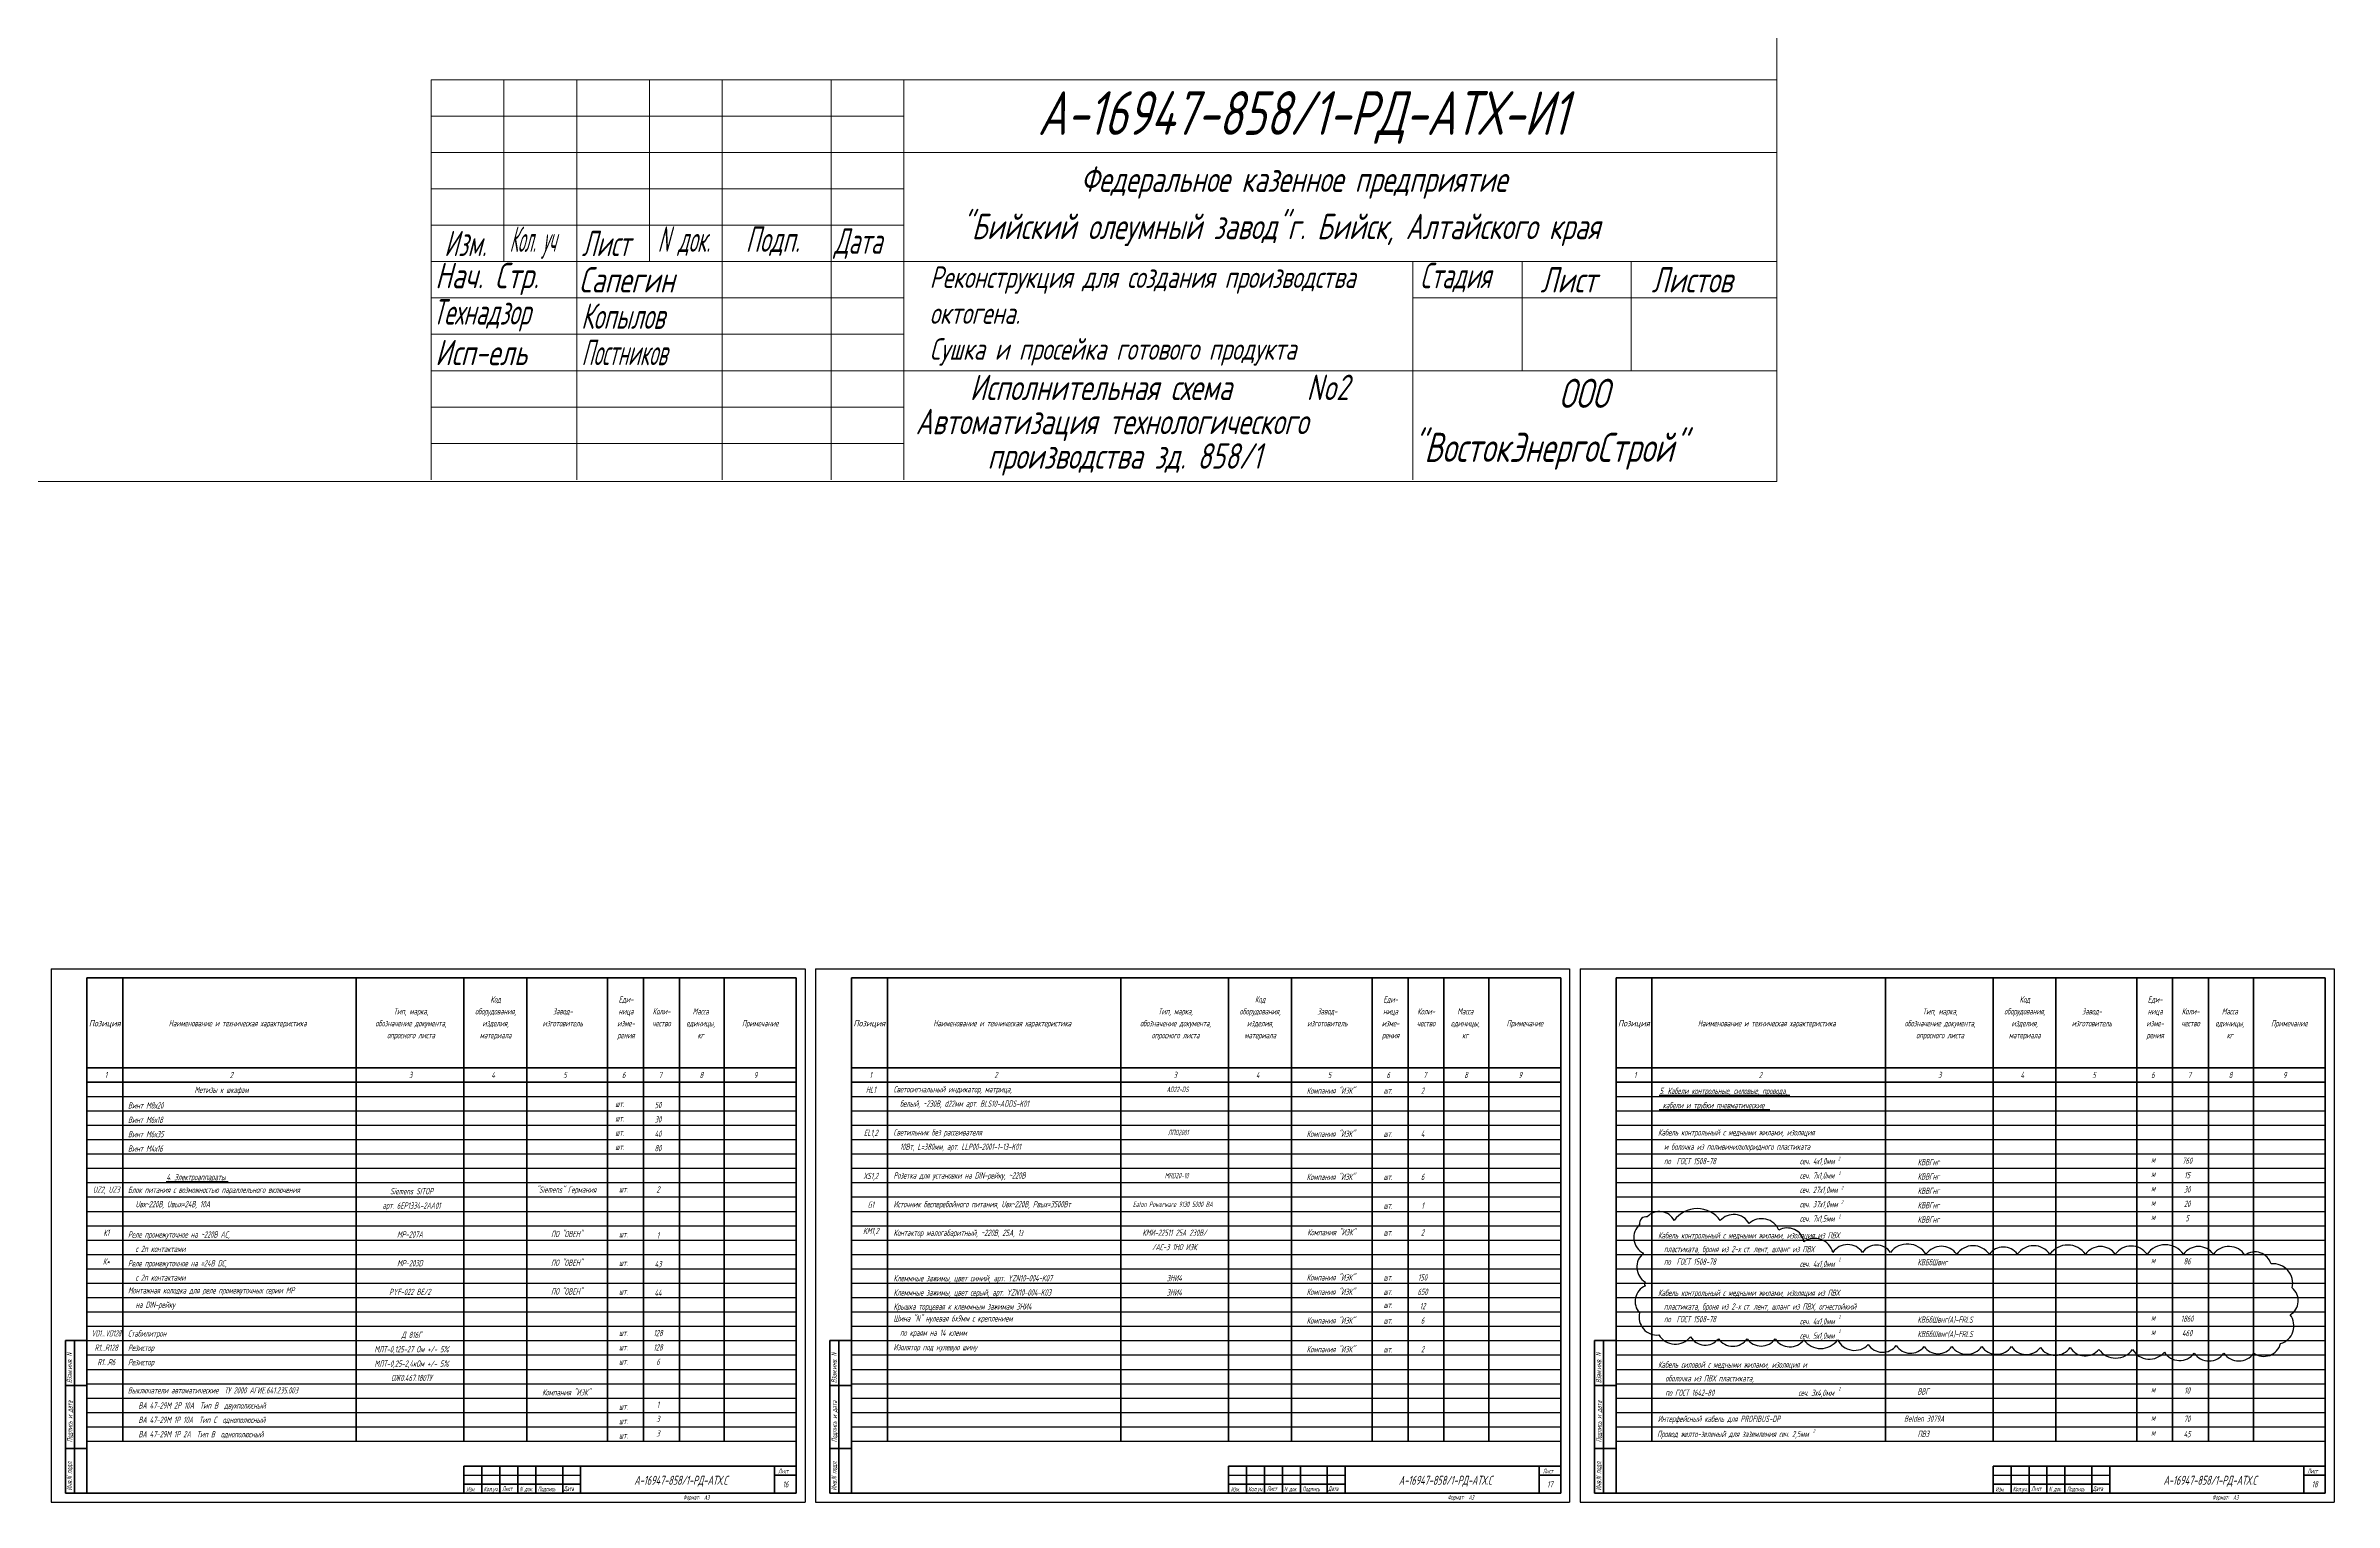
# Model space of a CAD drawing. Header units: millimetres. Extents: x -680 to 9204, y -4430 to 7779.
# Drawn here: x 6209 to 7483, y -3980 to -3169 of the extents above; entities that cross this region are included whole.
import ezdxf
from ezdxf.enums import TextEntityAlignment as Align

# ---------------------------------------------------------------- set-up
doc = ezdxf.new("R2010")
doc.units = ezdxf.units.MM
doc.layers.get('Defpoints').update_dxf_attribs({"color": 33})
for name, color, linetype, lineweight in [('ИИ_ОФОРМЛЕНИЕ_025', 7, 'Continuous', 25), ('Обводка', 6, 'Continuous', 25), ('Рамка толстая', 7, 'Continuous', 60), ('Текст_КИП', 2, 'Continuous', 25)]:
    doc.layers.add(name, color=color, linetype=linetype, lineweight=lineweight)
doc.styles.add('Simplex', font='simplex.shx', dxfattribs={"width": 0.7, "oblique": 15})
doc.styles.get("Standard").update_dxf_attribs({"font": 'arial.ttf'})

msp = doc.modelspace()

# ---------------------------------------------------------------- linework, layer by layer
at = {"color": 18, "lineweight": 20, "true_color": 0x000000}
for p, q in [((6423.614, -3187.937), (7172.864, -3187.937)), ((6423.614, -3187.937), (6423.614, -3410.687)), ((6464.114, -3187.937), (6464.114, -3289.187)), ((6504.614, -3187.937), (6504.614, -3410.687)), ((6545.114, -3187.937), (6545.114, -3289.187)), ((6585.614, -3187.937), (6585.614, -3410.687)), ((6646.364, -3187.937), (6646.364, -3410.687)), ((6686.864, -3187.937), (6686.864, -3410.687)), ((6423.614, -3208.187), (6686.864, -3208.187)), ((6423.614, -3228.437), (6686.864, -3228.437)), ((6686.864, -3228.437), (7172.864, -3228.437)), ((6423.614, -3248.687), (6686.864, -3248.687)), ((6423.614, -3268.937), (6686.864, -3268.937)), ((6423.614, -3289.187), (7172.864, -3289.187)), ((6970.364, -3289.187), (6970.364, -3410.687)), ((7031.114, -3289.187), (7031.114, -3349.937)), ((7091.864, -3289.187), (7091.864, -3349.937)), ((6423.614, -3309.437), (6686.864, -3309.437)), ((6970.364, -3309.437), (7172.864, -3309.437)), ((6423.614, -3329.687), (6686.864, -3329.687)), ((6423.614, -3349.937), (6686.864, -3349.937)), ((6686.864, -3349.937), (7172.864, -3349.937)), ((6423.614, -3370.187), (6686.864, -3370.187)), ((6423.614, -3390.437), (6686.864, -3390.437))]:
    msp.add_line(p, q, dxfattribs=at)
at = {"lineweight": 60}
for p, q in [((6231.816, -3975.152), (6231.816, -3688.152)), ((6231.816, -3688.152), (6626.816, -3688.152)), ((6251.816, -3688.152), (6251.816, -3946.152)), ((6381.816, -3688.152), (6381.816, -3946.152)), ((6441.816, -3688.152), (6441.816, -3946.152)), ((6476.816, -3688.152), (6476.816, -3946.152)), ((6521.816, -3688.152), (6521.816, -3946.152)), ((6541.816, -3688.152), (6541.816, -3946.152)), ((6561.816, -3688.152), (6561.816, -3946.152)), ((6586.816, -3688.152), (6586.816, -3946.152)), ((6626.816, -3688.152), (6626.816, -3975.152)), ((6657.647, -3975.152), (6657.647, -3688.152)), ((6657.647, -3688.152), (7052.647, -3688.152)), ((6677.647, -3688.152), (6677.647, -3946.152)), ((6807.647, -3688.152), (6807.647, -3946.152)), ((6867.647, -3688.152), (6867.647, -3946.152)), ((6902.647, -3688.152), (6902.647, -3946.152)), ((6947.647, -3688.152), (6947.647, -3946.152)), ((6967.647, -3688.152), (6967.647, -3946.152)), ((6987.647, -3688.152), (6987.647, -3946.152)), ((7012.647, -3688.152), (7012.647, -3946.152)), ((7052.647, -3688.152), (7052.647, -3975.152)), ((7083.478, -3975.152), (7083.478, -3688.152)), ((7083.478, -3688.152), (7478.478, -3688.152)), ((7103.478, -3688.152), (7103.478, -3946.152)), ((7233.478, -3688.152), (7233.478, -3946.152)), ((7293.478, -3688.152), (7293.478, -3946.152)), ((7328.478, -3688.152), (7328.478, -3946.152)), ((7373.478, -3688.152), (7373.478, -3946.152)), ((7393.478, -3688.152), (7393.478, -3946.152)), ((7413.478, -3688.152), (7413.478, -3946.152)), ((7438.478, -3688.152), (7438.478, -3946.152)), ((7478.478, -3688.152), (7478.478, -3975.152)), ((6231.816, -3738.152), (6626.816, -3738.152)), ((6231.816, -3746.152), (6626.816, -3746.152)), ((6657.647, -3738.152), (7052.647, -3738.152)), ((6657.647, -3746.152), (7052.647, -3746.152)), ((7083.478, -3738.152), (7478.478, -3738.152)), ((7083.478, -3746.152), (7478.478, -3746.152)), ((6219.816, -3975.152), (6219.816, -3890.152)), ((6219.816, -3890.152), (6231.816, -3890.152)), ((6224.816, -3975.152), (6224.816, -3890.152)), ((6645.647, -3975.152), (6645.647, -3890.152)), ((6645.647, -3890.152), (6657.647, -3890.152)), ((6650.647, -3975.152), (6650.647, -3890.152)), ((7071.478, -3975.152), (7071.478, -3890.152)), ((7071.478, -3890.152), (7083.478, -3890.152)), ((7076.478, -3975.152), (7076.478, -3890.152)), ((6231.816, -3915.152), (6219.816, -3915.152)), ((6657.647, -3915.152), (6645.647, -3915.152)), ((7083.478, -3915.152), (7071.478, -3915.152)), ((6231.816, -3950.152), (6219.816, -3950.152)), ((6657.647, -3950.152), (6645.647, -3950.152)), ((7083.478, -3950.152), (7071.478, -3950.152)), ((6231.816, -3975.152), (6219.816, -3975.152)), ((6626.816, -3975.152), (6231.816, -3975.152)), ((6657.647, -3975.152), (6645.647, -3975.152)), ((7052.647, -3975.152), (6657.647, -3975.152)), ((7083.478, -3975.152), (7071.478, -3975.152)), ((7478.478, -3975.152), (7083.478, -3975.152))]:
    msp.add_line(p, q, dxfattribs=at)
at = {"lineweight": 50}
for p, q in [((6626.816, -3960.152), (6441.816, -3960.152)), ((6441.816, -3960.152), (6441.816, -3975.152)), ((6451.816, -3975.152), (6451.816, -3960.152)), ((6461.816, -3975.152), (6461.816, -3960.152)), ((6471.816, -3975.152), (6471.816, -3960.152)), ((6481.816, -3975.152), (6481.816, -3960.152)), ((6496.816, -3975.152), (6496.816, -3960.152)), ((6506.816, -3975.152), (6506.816, -3960.152)), ((6614.816, -3975.152), (6614.816, -3960.152)), ((7052.647, -3960.152), (6867.647, -3960.152)), ((6867.647, -3960.152), (6867.647, -3975.152)), ((6877.647, -3975.152), (6877.647, -3960.152)), ((6887.647, -3975.152), (6887.647, -3960.152)), ((6897.647, -3975.152), (6897.647, -3960.152)), ((6907.647, -3975.152), (6907.647, -3960.152)), ((6922.647, -3975.152), (6922.647, -3960.152)), ((6932.647, -3975.152), (6932.647, -3960.152)), ((7040.647, -3975.152), (7040.647, -3960.152)), ((7478.478, -3960.152), (7293.478, -3960.152)), ((7293.478, -3960.152), (7293.478, -3975.152)), ((7303.478, -3975.152), (7303.478, -3960.152)), ((7313.478, -3975.152), (7313.478, -3960.152)), ((7323.478, -3975.152), (7323.478, -3960.152)), ((7333.478, -3975.152), (7333.478, -3960.152)), ((7348.478, -3975.152), (7348.478, -3960.152)), ((7358.478, -3975.152), (7358.478, -3960.152)), ((7466.478, -3975.152), (7466.478, -3960.152)), ((6441.816, -3970.152), (6506.816, -3970.152)), ((6614.816, -3965.152), (6626.816, -3965.152)), ((6867.647, -3970.152), (6932.647, -3970.152)), ((7040.647, -3965.152), (7052.647, -3965.152)), ((7293.478, -3970.152), (7358.478, -3970.152)), ((7466.478, -3965.152), (7478.478, -3965.152))]:
    msp.add_line(p, q, dxfattribs=at)
at = {"lineweight": -3}
for p, q in [((6441.816, -3965.152), (6506.816, -3965.152)), ((6867.647, -3965.152), (6932.647, -3965.152)), ((7293.478, -3965.152), (7358.478, -3965.152))]:
    msp.add_line(p, q, dxfattribs=at)
at = {"layer": 'Defpoints'}
for p, q in [((6211.816, -3683.152), (6631.816, -3683.152)), ((6211.816, -3683.152), (6211.816, -3980.124)), ((6631.816, -3683.152), (6631.816, -3980.152)), ((6637.647, -3683.152), (7057.647, -3683.152)), ((6637.647, -3683.152), (6637.647, -3980.124)), ((7057.647, -3683.152), (7057.647, -3980.152)), ((7063.479, -3683.152), (7483.479, -3683.152)), ((7063.479, -3683.152), (7063.479, -3980.124)), ((7483.478, -3683.152), (7483.478, -3980.152)), ((6211.816, -3980.124), (6631.816, -3980.152)), ((6637.647, -3980.124), (7057.647, -3980.152)), ((7063.479, -3980.124), (7483.478, -3980.152))]:
    msp.add_line(p, q, dxfattribs=at)
msp.add_lwpolyline([(7115.855, -3823.324, 0.52056705), (7100.867, -3821.184, 0.52056705), (7100.867, -3821.184, 0.52056705), (7096.585, -3825.463, 0.52056705), (7098.726, -3841.511, 0.52056705), (7098.726, -3841.511, 0.52056705), (7099.797, -3857.559, 0.52056705), (7099.797, -3857.559, 0.52056705), (7099.797, -3859.699, 0.52056705), (7096.585, -3874.677, 0.52056705), (7096.585, -3874.677, 0.52056705), (7107.291, -3886.98, 0.52056705), (7107.291, -3886.98, 0.52056705), (7124.955, -3888.05, 0.52056705), (7124.955, -3888.05, 0.52056705), (7140.479, -3889.12, 0.52056705), (7140.479, -3889.12, 0.52056705), (7156.538, -3889.12, 0.52056705), (7156.538, -3889.12, 0.52056705), (7172.061, -3889.12, 0.52056705), (7172.061, -3889.12, 0.52056705), (7188.12, -3889.655, 0.52056705), (7188.12, -3889.655, 0.52056705), (7206.855, -3889.655, 0.52056705), (7206.855, -3889.655, 0.52056705), (7223.984, -3892.329, 0.52056705), (7223.984, -3892.329, 0.52056705), (7239.508, -3892.864, 0.52056705), (7239.508, -3892.864, 0.52056705), (7255.031, -3893.399, 0.52056705), (7255.031, -3893.399, 0.52056705), (7270.555, -3893.399, 0.52056705), (7270.555, -3893.399, 0.52056705), (7287.149, -3893.399, 0.52056705), (7287.149, -3893.399, 0.52056705), (7303.743, -3893.399, 0.52056705), (7303.743, -3893.399, 0.52056705), (7319.802, -3893.934, 0.52056705), (7319.802, -3893.934, 0.52056705), (7336.396, -3893.934, 0.52056705), (7336.396, -3893.934, 0.52056705), (7352.455, -3895.004, 0.52056705), (7352.455, -3895.004, 0.52056705), (7371.19, -3895.004, 0.52056705), (7371.19, -3895.004, 0.52056705), (7388.854, -3896.609, 0.52056705), (7388.854, -3896.609, 0.52056705), (7405.448, -3897.144, 0.52056705), (7405.448, -3897.144, 0.52056705), (7422.043, -3897.144, 0.52056705), (7422.043, -3897.144, 0.52056705), (7438.637, -3897.144, 0.52056705), (7438.637, -3897.144, 0.52056705), (7453.625, -3891.794, 0.52056705), (7453.625, -3891.794, 0.52056705), (7458.978, -3875.746, 0.52056705), (7458.978, -3875.746, 0.52056705), (7460.048, -3860.768, 0.52056705), (7460.048, -3860.768, 0.52056705), (7448.272, -3847.395, 0.52056705), (7448.272, -3847.395, 0.52056705), (7433.819, -3842.581, 0.52056705), (7433.819, -3842.581, 0.52056705), (7416.154, -3842.046, 0.52056705), (7416.154, -3842.046, 0.52056705), (7399.56, -3842.046, 0.52056705), (7399.56, -3842.046, 0.52056705), (7379.219, -3842.046, 0.52056705), (7379.219, -3842.046, 0.52056705), (7361.555, -3842.046, 0.52056705), (7361.555, -3842.046, 0.52056705), (7344.96, -3842.046, 0.52056705), (7344.96, -3842.046, 0.52056705), (7325.155, -3842.046, 0.52056705), (7325.155, -3842.046, 0.52056705), (7306.955, -3842.046, 0.52056705), (7306.955, -3842.046, 0.52056705), (7291.431, -3842.046, 0.52056705), (7291.431, -3842.046, 0.52056705), (7273.231, -3842.046, 0.52056705), (7273.231, -3842.046, 0.52056705), (7256.102, -3842.046, 0.52056705), (7256.102, -3842.046, 0.52056705), (7236.296, -3840.976, 0.52056705), (7236.296, -3840.976, 0.52056705), (7220.773, -3840.976, 0.52056705), (7220.773, -3840.976, 0.52056705), (7204.179, -3840.976, 0.52056705), (7204.179, -3840.976, 0.52056705), (7188.12, -3835.092, 0.52056705), (7188.12, -3835.092, 0.52056705), (7174.202, -3828.673, 0.52056705), (7174.202, -3828.673, 0.52056705), (7157.608, -3824.928, 0.52056705), (7157.608, -3824.928, 0.52056705), (7141.549, -3823.324, 0.52056705), (7141.549, -3823.324, 0.52056705)], format="xyb", close=True, dxfattribs=at)
at = {"layer": 'Обводка', "color": 155}
for p, q in [((6231.816, -3754.152), (6626.816, -3754.152)), ((6657.647, -3754.152), (7052.647, -3754.152)), ((7083.478, -3754.152), (7478.478, -3754.152)), ((6231.816, -3762.152), (6626.816, -3762.152)), ((6231.816, -3770.152), (6626.816, -3770.152)), ((6657.647, -3762.152), (7052.647, -3762.152)), ((6657.647, -3770.152), (7052.647, -3770.152)), ((7083.478, -3762.152), (7478.478, -3762.152)), ((7083.478, -3770.152), (7478.478, -3770.152)), ((6231.816, -3778.152), (6626.816, -3778.152)), ((6657.647, -3778.152), (7052.647, -3778.152)), ((7083.478, -3778.152), (7478.478, -3778.152)), ((6231.816, -3786.152), (6626.816, -3786.152)), ((6231.816, -3794.152), (6626.816, -3794.152)), ((6657.647, -3786.152), (7052.647, -3786.152)), ((6657.647, -3794.152), (7052.647, -3794.152)), ((7083.478, -3786.152), (7478.478, -3786.152)), ((7083.478, -3794.152), (7478.478, -3794.152)), ((6231.816, -3802.152), (6626.816, -3802.152)), ((6231.816, -3810.152), (6626.816, -3810.152)), ((6657.647, -3802.152), (7052.647, -3802.152)), ((6657.647, -3810.152), (7052.647, -3810.152)), ((7083.478, -3802.152), (7478.478, -3802.152)), ((7083.478, -3810.152), (7478.478, -3810.152)), ((6231.816, -3818.152), (6626.816, -3818.152)), ((6657.647, -3818.152), (7052.647, -3818.152)), ((7083.478, -3818.152), (7478.478, -3818.152)), ((6231.816, -3826.152), (6626.816, -3826.152)), ((6231.816, -3834.152), (6626.816, -3834.152)), ((6657.647, -3826.152), (7052.647, -3826.152)), ((6657.647, -3834.152), (7052.647, -3834.152)), ((7083.478, -3826.152), (7478.478, -3826.152)), ((7083.478, -3834.152), (7478.478, -3834.152)), ((6231.816, -3842.152), (6626.816, -3842.152)), ((6657.647, -3842.152), (7052.647, -3842.152)), ((7083.478, -3842.152), (7478.478, -3842.152)), ((6231.816, -3850.152), (6626.816, -3850.152)), ((6231.816, -3858.152), (6626.816, -3858.152)), ((6657.647, -3850.152), (7052.647, -3850.152)), ((6657.647, -3858.152), (7052.647, -3858.152)), ((7083.478, -3850.152), (7478.478, -3850.152)), ((7083.478, -3858.152), (7478.478, -3858.152)), ((6231.816, -3866.152), (6626.816, -3866.152)), ((6231.816, -3874.152), (6626.816, -3874.152)), ((6657.647, -3866.152), (7052.647, -3866.152)), ((6657.647, -3874.152), (7052.647, -3874.152)), ((7083.478, -3866.152), (7478.478, -3866.152)), ((7083.478, -3874.152), (7478.478, -3874.152)), ((6231.816, -3882.152), (6626.816, -3882.152)), ((6657.647, -3882.152), (7052.647, -3882.152)), ((7083.478, -3882.152), (7478.478, -3882.152)), ((6231.816, -3890.152), (6626.816, -3890.152)), ((6231.816, -3898.152), (6626.816, -3898.152)), ((6657.647, -3890.152), (7052.647, -3890.152)), ((6657.647, -3898.152), (7052.647, -3898.152)), ((7083.478, -3890.152), (7478.478, -3890.152)), ((7083.478, -3898.152), (7478.478, -3898.152)), ((6231.816, -3906.152), (6626.816, -3906.152)), ((6657.647, -3906.152), (7052.647, -3906.152)), ((7083.478, -3906.152), (7478.478, -3906.152)), ((6231.816, -3914.152), (6626.816, -3914.152)), ((6231.816, -3922.152), (6626.816, -3922.152)), ((6657.647, -3914.152), (7052.647, -3914.152)), ((6657.647, -3922.152), (7052.647, -3922.152)), ((7083.478, -3914.152), (7478.478, -3914.152)), ((7083.478, -3922.152), (7478.478, -3922.152)), ((6231.816, -3930.152), (6626.816, -3930.152)), ((6231.816, -3938.152), (6626.816, -3938.152)), ((6657.647, -3930.152), (7052.647, -3930.152)), ((6657.647, -3938.152), (7052.647, -3938.152)), ((7083.478, -3930.152), (7478.478, -3930.152)), ((7083.478, -3938.152), (7478.478, -3938.152)), ((6231.816, -3946.152), (6626.816, -3946.152)), ((6231.816, -3946.152), (6626.816, -3946.152)), ((6657.647, -3946.152), (7052.647, -3946.152)), ((6657.647, -3946.152), (7052.647, -3946.152)), ((7083.478, -3946.152), (7478.478, -3946.152)), ((7083.478, -3946.152), (7478.478, -3946.152))]:
    msp.add_line(p, q, dxfattribs=at)
at = {"layer": 'Рамка толстая', "color": 18, "lineweight": 20, "true_color": 0x000000}
for p, q in [((7173.009, -2078.49), (7173.009, -3411.615)), ((7173.009, -3411.615), (6204.384, -3411.615))]:
    msp.add_line(p, q, dxfattribs=at)

# ---------------------------------------------------------------- texts
at = {"color": 18, "lineweight": 20, "true_color": 0x000000, "style": 'Simplex', "oblique": 15}
for s, height, width, p in [('А-16947-858/1-РД-АТХ-И1', 24.3, 0.7, (6761.368, -3218.601)), ('Федеральное казенное предприятие', 14.175, 0.7, (6785.214, -3250.374)), ('"Бийский олеумный завод"г. Бийск, Алтайского края', 14.175, 0.7, (6718.743, -3276.699)), ('Изм.', 14.175, 0.6, (6430.813, -3286.149)), ('Кол. уч', 14.175, 0.4, (6467.167, -3283.787)), ('Лист', 14.175, 0.6, (6507.488, -3286.149)), ('N', 14.175, 0.5, (6549.685, -3283.787)), ('док.', 14.175, 0.5, (6560.959, -3283.787)), ('Подп.', 14.175, 0.6, (6598.686, -3283.787)), ('Дата', 14.175, 0.6, (6647.889, -3284.799)), ('Нач. Стр.', 14.175, 0.7, (6425.774, -3304.037)), ('Сапегин', 14.175, 0.7, (6505.869, -3306.399)), ('Стадия', 14.175, 0.6, (6974.315, -3304.037)), ('Лист', 14.175, 0.7, (7041.407, -3306.399)), ('Листов', 14.175, 0.7, (7103.255, -3306.399)), ('Технадзор', 14.175, 0.6, (6424.424, -3324.287)), ('Копылов', 14.175, 0.6, (6507.044, -3326.649)), ('Исп-ель', 14.175, 0.7, (6425.774, -3346.899)), ('Постников', 14.175, 0.5, (6507.314, -3346.899)), ('No2', 14.175, 0.7, (6911.152, -3366.342)), ('Исполнительная схема ', 14.175, 0.7, (6723.57, -3366.342)), ('ООО', 16.2, 0.7, (7051.623, -3370.669)), ('Автоматизация технологического', 14.175, 0.7, (6693.377, -3385.337)), ('производства зд. 858/1', 14.175, 0.7, (6733.445, -3404.556)), ('"ВостокЭнергоСтрой"', 16.2, 0.7, (6969.969, -3400.754))]:
    msp.add_text(s, height=height, dxfattribs=dict(at, width=width)).set_placement(p)
at = {"layer": 'ИИ_ОФОРМЛЕНИЕ_025', "lineweight": 20, "insert": (6701.2, -3291.863), "char_height": 12, "attachment_point": 1}
msp.add_mtext_dynamic_manual_height_columns('{\\Fsimplex|c204;\\Q15;\\W0.7;\\C2;Реконструкция для создания производства октогена. \\PСушка и просейка готового продукта}', width=276.25893, gutter_width=12.5, heights=[0], dxfattribs=at)
at = {"layer": 'Текст_КИП', "style": 'Simplex', "oblique": 15}
for s, width, p in [('Тип, марка,', 0.6, (6412.287, -3708.502)), ('оборудования,', 0.6, (6459.416, -3708.502)), ('Код', 0.6, (6459.416, -3701.852)), ('Завод-', 0.6, (6496.816, -3708.502)), ('ница', 0.6, (6532.034, -3708.502)), ('Еди-', 0.6, (6532.034, -3701.852)), ('Коли-', 0.6, (6551.816, -3708.502)), ('Масса', 0.6, (6573.651, -3708.502)), ('Тип, марка,', 0.6, (6838.119, -3708.502)), ('оборудования,', 0.6, (6885.248, -3708.502)), ('Код', 0.6, (6885.248, -3701.852)), ('Завод-', 0.6, (6922.647, -3708.502)), ('ница', 0.6, (6957.865, -3708.502)), ('Еди-', 0.6, (6957.865, -3701.852)), ('Коли-', 0.6, (6977.647, -3708.502)), ('Масса', 0.6, (6999.483, -3708.502)), ('Тип, марка,', 0.6, (7263.95, -3708.502)), ('оборудования,', 0.6, (7311.079, -3708.502)), ('Код', 0.6, (7311.079, -3701.852)), ('Завод-', 0.6, (7348.478, -3708.502)), ('ница', 0.6, (7383.697, -3708.502)), ('Еди-', 0.6, (7383.697, -3701.852)), ('Коли-', 0.6, (7403.478, -3708.502)), ('Масса', 0.6, (7425.314, -3708.502)), ('Наименование и техническая характеристика', 0.6, (6315.763, -3715.152)), ('обозначение документа,', 0.6, (6412.287, -3715.152)), ('опросного листа', 0.6, (6412.287, -3721.802)), ('материала', 0.6, (6459.416, -3721.802)), ('изделия,', 0.6, (6459.416, -3715.152)), ('изготовитель', 0.6, (6496.816, -3715.152)), ('рения', 0.6, (6532.034, -3721.802)), ('изме-', 0.6, (6532.034, -3715.152)), ('чество', 0.6, (6551.816, -3715.152)), ('единицы,', 0.6, (6573.651, -3715.152)), ('кг', 0.6, (6573.651, -3721.802)), ('Примечание', 0.6, (6606.816, -3715.152)), ('Наименование и техническая характеристика', 0.6, (6741.594, -3715.152)), ('обозначение документа,', 0.6, (6838.119, -3715.152)), ('опросного листа', 0.6, (6838.119, -3721.802)), ('материала', 0.6, (6885.248, -3721.802)), ('изделия,', 0.6, (6885.248, -3715.152)), ('изготовитель', 0.6, (6922.647, -3715.152)), ('рения', 0.6, (6957.865, -3721.802)), ('изме-', 0.6, (6957.865, -3715.152)), ('чество', 0.6, (6977.647, -3715.152)), ('единицы,', 0.6, (6999.483, -3715.152)), ('кг', 0.6, (6999.483, -3721.802)), ('Примечание', 0.6, (7032.647, -3715.152)), ('Наименование и техническая характеристика', 0.6, (7167.425, -3715.152)), ('обозначение документа,', 0.6, (7263.95, -3715.152)), ('опросного листа', 0.6, (7263.95, -3721.802)), ('материала', 0.6, (7311.079, -3721.802)), ('изделия,', 0.6, (7311.079, -3715.152)), ('изготовитель', 0.6, (7348.478, -3715.152)), ('рения', 0.6, (7383.697, -3721.802)), ('изме-', 0.6, (7383.697, -3715.152)), ('чество', 0.6, (7403.478, -3715.152)), ('единицы,', 0.6, (7425.314, -3715.152)), ('кг', 0.6, (7425.314, -3721.802)), ('Примечание', 0.6, (7458.478, -3715.152)), ('50', 0.6, (6549.881, -3760.686)), ('HL1', 0.6, (6668.437, -3752.179)), ('Компания "ИЭК"', 0.6, (6924.615, -3752.696)), ('2', 0.6, (6975.712, -3752.696)), ('30', 0.6, (6549.881, -3768.686)), ('EL1,2', 0.6, (6668.437, -3776.179)), ('Компания "ИЭК"', 0.6, (6924.615, -3776.696)), ('40', 0.6, (6549.881, -3776.686)), ('80', 0.6, (6549.881, -3784.686)), ('4', 0.6, (6975.712, -3776.696)), ('ХS1,2', 0.6, (6668.437, -3800.179)), ('Компания "ИЭК"', 0.6, (6924.615, -3800.696)), ('6', 0.6, (6975.712, -3800.696)), ('760', 0.6, (7401.544, -3791.687)), ('15', 0.6, (7401.544, -3799.687)), ('UZ2, UZ3', 0.6, (6242.606, -3807.831)), ('Siemens SITOP', 0.6, (6412.612, -3808.696)), ('2', 0.6, (6549.881, -3807.686)), ('30', 0.6, (7401.544, -3807.687)), ('арт. 6ЕР1334-2АА01', 0.6, (6412.612, -3816.696)), ('G1', 0.6, (6668.437, -3816.179)), ('1', 0.6, (6975.712, -3816.696)), ('20', 0.6, (7401.544, -3815.687)), ('5', 0.6, (7401.544, -3823.687)), ('К1', 0.6, (6242.606, -3831.831)), ('МР-207А', 0.6, (6411.666, -3832.779)), ('ПО "ОВЕН"', 0.6, (6499.091, -3832.516)), ('1', 0.6, (6549.881, -3833.256)), ('KM1,2', 0.6, (6668.437, -3830.831)), ('КМИ-22511 25А 230В/', 0.6, (6837.498, -3831.779)), ('/АС-3 1НО ИЭК', 0.6, (6837.498, -3839.779)), ('Компания "ИЭК"', 0.6, (6924.922, -3831.516)), ('2', 0.6, (6975.712, -3831.696)), ('К*', 0.6, (6242.606, -3847.831)), ('МР-203D', 0.6, (6411.666, -3848.779)), ('ПО "ОВЕН"', 0.6, (6499.091, -3848.516)), ('43', 0.6, (6549.881, -3849.256)), ('86', 0.6, (7401.544, -3847.687)), ('PYF-022 BE/2', 0.6, (6411.666, -3864.779)), ('ПО "ОВЕН"', 0.6, (6499.091, -3864.516)), ('44', 0.6, (6549.881, -3865.256)), ('ЗНИ4', 0.6, (6837.429, -3857.066)), ('ЗНИ4', 0.6, (6837.429, -3865.066)), ('Компания "ИЭК"', 0.6, (6924.615, -3856.696)), ('Компания "ИЭК"', 0.6, (6924.615, -3864.696)), ('650', 0.6, (6975.712, -3864.696)), ('150', 0.6, (6975.712, -3856.696)), ('12', 0.6, (6975.712, -3872.696)), ('VD1...VD128', 0.55, (6242.606, -3887.831)), ('Д 816Г', 0.6, (6412.612, -3888.696)), ('128', 0.6, (6549.881, -3887.686)), ('Компания "ИЭК"', 0.6, (6924.615, -3880.696)), ('6', 0.6, (6975.712, -3880.696)), ('1860', 0.6, (7401.544, -3879.687)), ('460', 0.6, (7401.544, -3887.687)), ('R1...R128', 0.6, (6242.606, -3895.831)), ('МЛТ-0,125-27 Ом +/- 5%%%', 0.6, (6412.612, -3896.696)), ('128', 0.6, (6549.881, -3895.686)), ('6', 0.6, (6549.881, -3903.686)), ('Компания "ИЭК"', 0.6, (6924.615, -3896.696)), ('2', 0.6, (6975.712, -3896.696)), ('R1...R6', 0.6, (6242.606, -3903.831)), ('МЛТ-0,25-2,4кОм +/- 5%%%', 0.6, (6412.612, -3904.696)), ('ОЖ0.467.180ТУ', 0.6, (6412.612, -3912.696)), ('Компания "ИЭК"', 0.6, (6498.784, -3920.696)), ('1', 0.6, (6549.881, -3927.539)), ('10', 0.6, (7401.544, -3919.687)), ('3', 0.6, (6549.881, -3935.539)), ('70', 0.6, (7401.544, -3935.429)), ('3', 0.6, (6549.881, -3943.539)), ('45', 0.6, (7401.544, -3943.94))]:
    msp.add_text(s, height=3.5, dxfattribs=dict(at, width=width)).set_placement(p, align=Align.CENTER)
at = {"layer": 'Текст_КИП', "style": 'Simplex', "oblique": 15, "width": 0.822902}
for p, p2 in [((6232.904, -3715.152), (6250.596, -3715.152)), ((6658.735, -3715.152), (6676.427, -3715.152)), ((7084.566, -3715.152), (7102.258, -3715.152))]:
    msp.add_text('Позиция', height=3.5, dxfattribs=at).set_placement(p, p2, align=Align.FIT)
at = {"layer": 'Текст_КИП', "style": 'Simplex', "oblique": 15, "width": 0.6}
for s, height, p in [('1', 3.5, (6241.796, -3743.948)), ('2', 3.5, (6311.356, -3743.948)), ('3', 3.5, (6411.131, -3743.948)), ('4', 3.5, (6457.085, -3743.948)), ('5', 3.5, (6497.058, -3743.948)), ('6', 3.5, (6529.792, -3743.948)), ('7', 3.5, (6550.251, -3743.948)), ('8', 3.5, (6573.044, -3743.948)), ('9', 3.5, (6603.26, -3743.948)), ('1', 3.5, (6667.627, -3743.948)), ('2', 3.5, (6737.187, -3743.948)), ('3', 3.5, (6836.963, -3743.948)), ('4', 3.5, (6882.916, -3743.948)), ('5', 3.5, (6922.889, -3743.948)), ('6', 3.5, (6955.623, -3743.948)), ('7', 3.5, (6976.082, -3743.948)), ('8', 3.5, (6998.876, -3743.948)), ('9', 3.5, (7029.092, -3743.948)), ('1', 3.5, (7093.458, -3743.948)), ('2', 3.5, (7163.018, -3743.948)), ('3', 3.5, (7262.794, -3743.948)), ('4', 3.5, (7308.747, -3743.948)), ('5', 3.5, (7348.721, -3743.948)), ('6', 3.5, (7381.455, -3743.948)), ('7', 3.5, (7401.913, -3743.948)), ('8', 3.5, (7424.707, -3743.948)), ('9', 3.5, (7454.923, -3743.948)), ('Винт М8х20', 3.5, (6254.688, -3760.906)), ('Метизы к шкафам', 3.5, (6291.717, -3752.261)), ('шт.', 3.5, (6526.073, -3760.043)), ('Светосигнальный индикатор, матрица,', 3.5, (6681.039, -3751.905)), ('белый, ~230В, d22мм арт. BLS10-ADDS-K01', 3.5, (6684.636, -3759.905)), ('шт.', 3.5, (6954.003, -3752.696)), ('%%U5. Кабели контрольные, силовые, провода, ', 3.5, (7107.753, -3752.814)), ('%%U кабели и трубки пневматические  ', 3.5, (7107.753, -3760.814)), ('Винт М6х18', 3.5, (6254.688, -3768.906)), ('шт.', 3.5, (6526.073, -3768.043)), ('Светильник без рассеивателя  ', 3.5, (6681.039, -3775.905)), ('Кабель контрольный с медными жилами, изоляция', 3.5, (7106.87, -3775.907)), ('Винт М6х35', 3.5, (6254.688, -3776.906)), ('Винт М4х16', 3.5, (6254.688, -3784.906)), ('шт.', 3.5, (6526.073, -3776.043)), ('шт.', 3.5, (6526.073, -3784.043)), ('10Вт, L=380мм, арт. LLP00-2001-1-13-K01', 3.5, (6684.636, -3783.905)), ('шт.', 3.5, (6954.003, -3776.696)), ('и болочка из поливинилхлоридного пластиката', 3.5, (7110.158, -3783.907)), ('%%U4. Электроаппараты ', 3.5, (6276.091, -3800.814)), ('Розетка для установки на DIN-рейку, ~220В', 3.5, (6681.039, -3799.905)), ('шт.', 3.5, (6954.003, -3800.696)), ('по  ГОСТ 1508-78', 3.5, (7110.158, -3791.907)), ('сеч. 4х1,0мм', 3.5, (7185.82, -3791.907)), ('сеч. 7х1,0мм', 3.5, (7185.82, -3799.907)), ('2', 2, (7207.208, -3789.713)), ('2', 2, (7207.44, -3797.969)), ('КВВГнг', 3.5, (7251.421, -3792.466)), ('КВВГнг', 3.5, (7251.421, -3800.466)), ('м', 3.5, (7381.485, -3791.044)), ('м', 3.5, (7381.485, -3799.044)), ('Блок питания с возможностью параллельного включения', 3.5, (6254.688, -3807.905)), ('шт.', 3.5, (6528.172, -3807.583)), ('сеч. 27х1,0мм', 3.5, (7185.82, -3807.907)), ('2', 2, (7208.894, -3805.969)), ('КВВГнг', 3.5, (7251.421, -3808.466)), ('м', 3.5, (7381.485, -3807.044)), ('Uвх~220В, Uвых=24В, 10А', 3.5, (6258.882, -3815.905)), ('Источник бесперебойного питания, Uвх~220В, Pвых=3500Вт', 3.5, (6681.039, -3815.905)), ('шт.', 3.5, (6954.003, -3816.696)), ('сеч. 37х1,0мм', 3.5, (7185.82, -3815.907)), ('сеч. 7х1,5мм', 3.5, (7185.82, -3823.907)), ('2', 2, (7207.44, -3821.969)), ('2', 2, (7208.894, -3813.969)), ('КВВГнг', 3.5, (7251.421, -3816.466)), ('КВВГнг', 3.5, (7251.421, -3824.466)), ('м', 3.5, (7381.485, -3815.044)), ('м', 3.5, (7381.485, -3823.044)), ('Реле промежуточное на ~220В AC,', 3.5, (6254.688, -3832.822)), ('шт.', 3.5, (6528.172, -3832.613)), ('Контактор малогабаритный, ~220В, 25А, 1з', 3.5, (6681.039, -3831.822)), ('шт.', 3.5, (6954.003, -3831.613)), ('Кабель контрольный с медными жилами, изоляция из ПВХ', 3.5, (7106.87, -3833.268)), ('Реле промежуточное на =24В DC,', 3.5, (6254.688, -3848.822)), ('с 2п контактами', 3.5, (6258.882, -3840.822)), ('шт.', 3.5, (6528.172, -3848.613)), ('пластиката, броня из 2-х ст. лент, шланг из ПВХ ', 3.5, (7110.158, -3840.906)), ('по  ГОСТ 1508-78', 3.5, (7110.158, -3847.907)), ('сеч. 4х1,0мм', 3.5, (7185.82, -3849.144)), ('2', 2, (7207.44, -3845.969)), ('КВБбШвнг', 3.5, (7251.305, -3848.21)), ('м', 3.5, (7381.485, -3847.044)), ('Монтажная колодка для реле промежуточных серии МР', 3.5, (6254.688, -3863.906)), ('с 2п контактами', 3.5, (6258.882, -3856.822)), ('Клеммные зажимы, цвет синий, арт. YZN10-004-K07', 3.5, (6681.039, -3857.101)), ('Клеммные зажимы, цвет серый, арт. YZN10-004-K03', 3.5, (6681.039, -3865.101)), ('шт.', 3.5, (6954.003, -3856.696)), ('Кабель контрольный с медными жилами, изоляция из ПВХ', 3.5, (7106.87, -3865.268)), ('на DIN-рейку', 3.5, (6258.882, -3871.906)), ('шт.', 3.5, (6528.172, -3864.613)), ('Крышка торцевая к клеммным зажимам ЗНИ4', 3.5, (6681.039, -3872.906)), ('шт.', 3.5, (6954.003, -3864.696)), ('шт.', 3.5, (6954.003, -3872.043)), ('пластиката, броня из 2-х ст. лент, шланг из ПВХ, огнестойкий ', 3.5, (7110.158, -3872.906)), ('Стабилитрон', 3.5, (6254.688, -3887.905)), ('шт.', 3.5, (6528.172, -3887.583)), ('Шина "N" нулевая 6х9мм с креплением', 3.5, (6681.039, -3879.515)), ('по краям на 14 клемм', 3.5, (6684.636, -3887.515)), ('шт.', 3.5, (6954.003, -3880.696)), ('по  ГОСТ 1508-78', 3.5, (7110.158, -3879.907)), ('сеч. 4х1,0мм', 3.5, (7185.82, -3881.144)), ('сеч. 5х1,0мм', 3.5, (7185.82, -3889.144)), ('2', 2, (7207.44, -3877.969)), ('2', 2, (7207.44, -3885.969)), ('КВБбШвнг(А)-FRLS', 3.5, (7251.305, -3880.21)), ('КВБбШвнг(А)-FRLS', 3.5, (7251.305, -3888.21)), ('м', 3.5, (7381.485, -3879.044)), ('м', 3.5, (7381.485, -3887.044)), ('Резистор', 3.5, (6254.688, -3895.905)), ('шт.', 3.5, (6528.172, -3895.583)), ('Изолятор под нулевую шину', 3.5, (6681.039, -3895.515)), ('шт.', 3.5, (6954.003, -3896.696)), ('Резистор', 3.5, (6254.688, -3903.905)), ('шт.', 3.5, (6528.172, -3903.583)), ('Кабель силовой с медными жилами, изоляция и', 3.5, (7106.87, -3905.268)), ('оболочка из ПВХ пластиката,', 3.5, (7110.903, -3912.906)), ('Выключатели автоматические  ТУ 2000 АГИЕ.641.235.003', 3.5, (6254.61, -3919.584)), ('ВА 47-29М 2Р 10А  Тип В  двухполюсный', 3.5, (6260.485, -3928.022)), ('по ГОСТ 1642-80', 3.5, (7110.903, -3920.906)), ('сеч. 3х4,0мм', 3.5, (7184.971, -3920.955)), ('2', 2, (7207.44, -3917.969)), ('ВВГ', 3.5, (7251.305, -3920.21)), ('м', 3.5, (7381.485, -3919.044)), ('ВА 47-29М 1P 10А  Тип C  однополюсный', 3.5, (6260.485, -3936.022)), ('шт.', 3.5, (6528.172, -3928.696)), ('шт.', 3.5, (6528.172, -3936.696)), ('Belden 3079А', 3.5, (7243.892, -3935.369)), ('м', 3.5, (7381.485, -3934.786)), ('ВА 47-29М 1P 2А  Тип В  однополюсный', 3.5, (6260.485, -3944.022)), ('шт.', 3.5, (6528.172, -3944.696)), ('Провод желто-зеленый для заземления сеч. 2,5мм', 3.5, (7106.35, -3943.906)), ('2', 2, (7193.19, -3941.455)), ('ПВ3', 3.5, (7251.421, -3943.773)), ('м', 3.5, (7381.485, -3943.043)), ('А-16947-858/1-РД-АТХ.С', 5, (6536.685, -3970.428)), ('А-16947-858/1-РД-АТХ.С', 5, (6962.516, -3970.428)), ('А-16947-858/1-РД-АТХ.С', 5, (7388.347, -3970.428))]:
    msp.add_text(s, height=height, dxfattribs=at).set_placement(p)
for s, p in [('AD22-DS', (6845.378, -3751.725)), ('ЛПО2001', (6845.378, -3775.725)), ('MRD20-10', (6845.378, -3799.725))]:
    msp.add_text(s, height=3, dxfattribs=at).set_placement(p, align=Align.RIGHT)
at = {"layer": 'Текст_КИП', "lineweight": -3, "style": 'Simplex', "oblique": 15, "width": 0.6}
msp.add_text('"Siemens" Германия', height=3.5, dxfattribs=at).set_placement((6498.784, -3807.834), align=Align.CENTER)
at = {"layer": 'Текст_КИП', "color": 3, "style": 'Simplex', "oblique": 15, "width": 0.6}
msp.add_text('Eaton Powerware 9130 5000 ВА', height=3, dxfattribs=at).set_placement((6836.583, -3815.725), align=Align.CENTER)
at = {"layer": 'Текст_КИП', "style": 'Simplex', "oblique": 15, "width": 0.6}
for s, p in [('Взам.инв. N', (6223.579, -3913.785)), ('Взам.инв. N', (6649.41, -3913.785)), ('Взам.инв. N', (7075.241, -3913.785)), ('Подпись и дата', (6223.789, -3946.781)), ('Подпись и дата', (6649.62, -3946.781)), ('Подпись и дата', (7075.451, -3946.781)), ('Инв.N подл.', (6223.579, -3973.681)), ('Инв.N подл.', (6649.41, -3973.681)), ('Инв.N подл.', (7075.241, -3973.681))]:
    msp.add_text(s, height=3, rotation=90, dxfattribs=at).set_placement(p)
at = {"layer": 'Текст_КИП', "color": 6, "style": 'Simplex', "oblique": 15, "width": 0.6}
msp.add_text('Интерфейсный кабель для PROFIBUS-DP', height=3.5, dxfattribs=at).set_placement((7106.716, -3935.438))
at = {"layer": 'Текст_КИП', "lineweight": -3, "style": 'Simplex', "oblique": 15, "width": 0.6}
for s, height, p in [('Лист', 2.5, (6616.898, -3964.036)), ('Лист', 2.5, (7042.729, -3964.036)), ('Лист', 2.5, (7468.56, -3964.036)), ('Изм.', 2.5, (6443.095, -3974.223)), ('Лист', 2.5, (6463.114, -3973.859)), ('N док.', 2.5, (6472.759, -3974.041)), ('Подпись', 2.5, (6482.951, -3974.041)), ('Дата', 2.5, (6497.328, -3973.859)), ('Формат:  А3', 2.5, (6563.859, -3978.68)), ('16', 3.5, (6619.257, -3971.921)), ('Изм.', 2.5, (6868.926, -3974.223)), ('Лист', 2.5, (6888.945, -3973.859)), ('N док.', 2.5, (6898.591, -3974.041)), ('Подпись', 2.5, (6908.782, -3974.041)), ('Дата', 2.5, (6923.16, -3973.859)), ('Формат:  А3', 2.5, (6989.69, -3978.68)), ('17', 3.5, (7045.088, -3971.921)), ('Изм.', 2.5, (7294.757, -3974.223)), ('Лист', 2.5, (7314.776, -3973.859)), ('N док.', 2.5, (7324.422, -3974.041)), ('Подпись', 2.5, (7334.613, -3974.041)), ('Дата', 2.5, (7348.991, -3973.859)), ('Формат:  А3', 2.5, (7415.522, -3978.68)), ('18', 3.5, (7470.919, -3971.921))]:
    msp.add_text(s, height=height, dxfattribs=at).set_placement(p)
at = {"layer": 'Текст_КИП', "lineweight": -3, "style": 'Simplex', "oblique": 15, "width": 0.696257}
for p, p2 in [((6452.74, -3974.041), (6461.112, -3974.041)), ((6878.571, -3974.041), (6886.943, -3974.041)), ((7304.403, -3974.041), (7312.774, -3974.041))]:
    msp.add_text('Кол.уч.', height=2.5, dxfattribs=at).set_placement(p, p2, align=Align.FIT)

doc.saveas('drawing.dxf')
